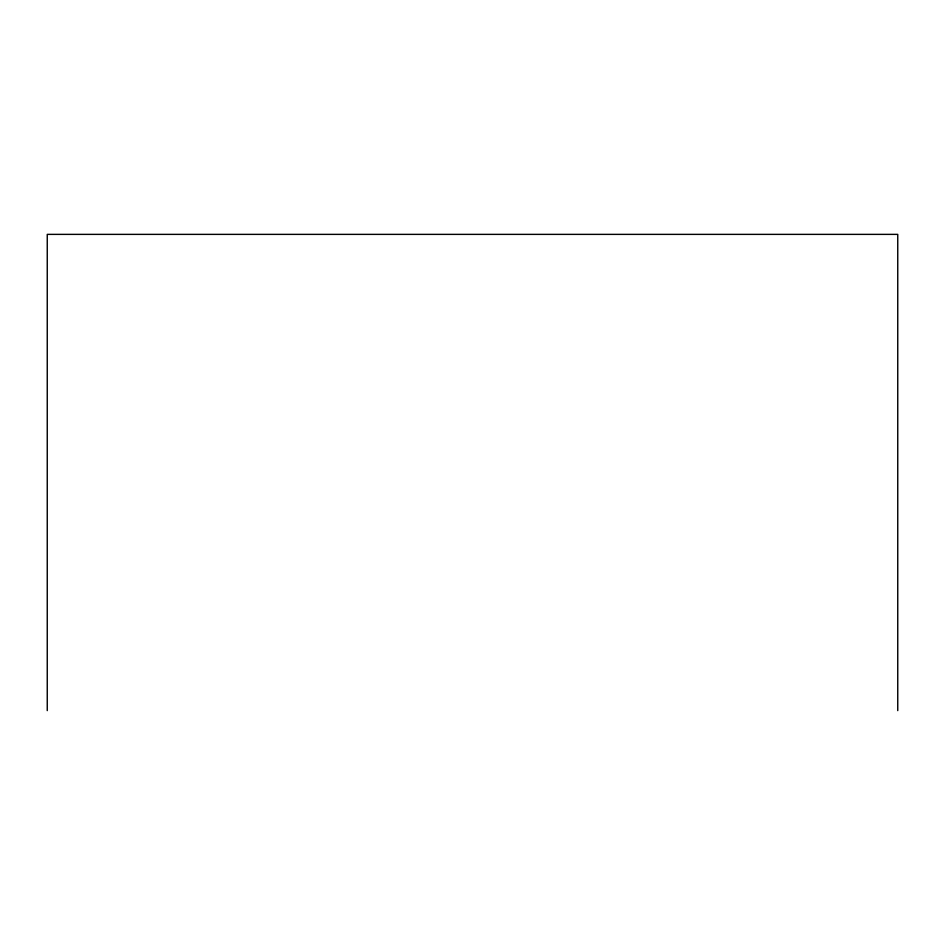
<?xml version="1.0" encoding="UTF-8"?>
<svg xmlns="http://www.w3.org/2000/svg" width="945" height="945" viewBox="0 0 945 945"><rect width="100%" height="100%" fill="white"/><g stroke="black" fill="none" stroke-linecap="round" stroke-linejoin="round"><path stroke-width="1.42" d="M897.75 710.628L897.75 234.372L47.25 234.372L47.25 710.628"/></g></svg>
